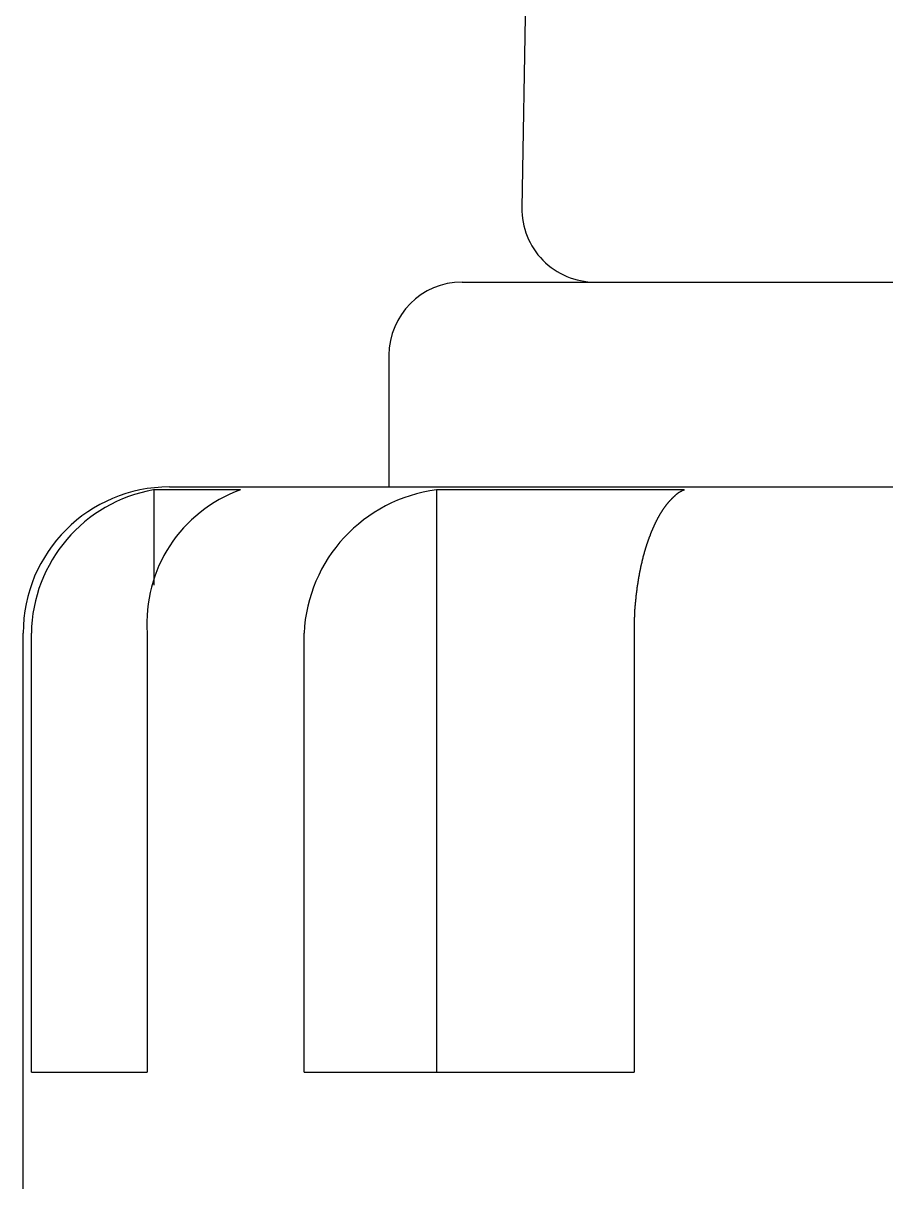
# Model space of a CAD drawing. Extents: x 257 to 467, y 148 to 350.
# Drawn here: x 418.55 to 424.44, y 228.73 to 236.65 of the extents above; entities that cross this region are included whole.
import ezdxf

# ---------------------------------------------------------------- set-up
doc = ezdxf.new("R2010")
doc.units = 0
doc.layers.get('0').update_dxf_attribs({"linetype": 'CONTINUOUS'})

msp = doc.modelspace()

# ---------------------------------------------------------------- linework, layer by layer
at = {"color": 7, "linetype": 'CONTINUOUS'}
for p, q in [((421.981, 236.8548), (421.9553, 235.3859)), ((421.5464, 234.8772), (432.2715, 234.8772)), ((421.0464, 234.3772), (421.0464, 233.4772)), ((419.4384, 233.457), (419.4384, 232.8048)), ((420.0329, 233.457), (419.4384, 233.457)), ((419.5464, 233.4772), (452.5464, 233.4772)), ((421.3723, 233.457), (421.3723, 229.4772)), ((423.0653, 233.457), (421.3723, 233.457)), ((418.5464, 227.9772), (418.5464, 232.4772)), ((418.6025, 229.4772), (418.6025, 232.4772)), ((419.3946, 232.4772), (419.3946, 229.4772)), ((420.4661, 229.4772), (420.4661, 232.4772)), ((422.7218, 232.4772), (422.7218, 229.4772)), ((418.6025, 229.4772), (419.3946, 229.4772)), ((420.4661, 229.4772), (422.7218, 229.4772))]:
    msp.add_line(p, q, dxfattribs=at)
at = {"color": 7}
msp.add_polyline3d([(423.065, 233.457, 0), (423.064, 233.456, 0), (423.062, 233.455, 0), (423.06, 233.455, 0), (423.059, 233.454, 0), (423.057, 233.453, 0), (423.056, 233.452, 0), (423.054, 233.452, 0), (423.052, 233.451, 0), (423.051, 233.45, 0), (423.049, 233.45, 0), (423.047, 233.449, 0), (423.046, 233.448, 0), (423.044, 233.447, 0), (423.043, 233.447, 0), (423.041, 233.446, 0), (423.039, 233.445, 0), (423.038, 233.444, 0), (423.036, 233.443, 0), (423.035, 233.442, 0), (423.033, 233.441, 0), (423.032, 233.441, 0), (423.03, 233.44, 0), (423.029, 233.439, 0), (423.027, 233.438, 0), (423.026, 233.437, 0), (423.024, 233.436, 0), (423.023, 233.435, 0), (423.021, 233.434, 0), (423.02, 233.433, 0), (423.019, 233.431, 0), (423.017, 233.43, 0), (423.016, 233.429, 0), (423.014, 233.428, 0), (423.013, 233.427, 0), (423.012, 233.426, 0), (423.01, 233.425, 0), (423.009, 233.423, 0), (423.008, 233.422, 0), (423.006, 233.421, 0), (423.005, 233.42, 0), (423.004, 233.419, 0), (423.002, 233.418, 0), (423.001, 233.416, 0), (423, 233.415, 0), (422.998, 233.414, 0), (422.997, 233.413, 0), (422.996, 233.412, 0), (422.994, 233.41, 0), (422.993, 233.409, 0), (422.992, 233.408, 0), (422.99, 233.407, 0), (422.989, 233.405, 0), (422.988, 233.404, 0), (422.987, 233.403, 0), (422.985, 233.402, 0), (422.984, 233.4, 0), (422.983, 233.399, 0), (422.982, 233.398, 0), (422.98, 233.397, 0), (422.979, 233.395, 0), (422.978, 233.394, 0), (422.977, 233.393, 0), (422.975, 233.392, 0), (422.974, 233.39, 0), (422.973, 233.389, 0), (422.972, 233.388, 0), (422.97, 233.386, 0), (422.969, 233.385, 0), (422.968, 233.384, 0), (422.967, 233.383, 0), (422.966, 233.381, 0), (422.964, 233.38, 0), (422.963, 233.379, 0), (422.962, 233.377, 0), (422.961, 233.376, 0), (422.96, 233.375, 0), (422.958, 233.373, 0), (422.957, 233.372, 0), (422.956, 233.371, 0), (422.955, 233.369, 0), (422.954, 233.368, 0), (422.953, 233.367, 0), (422.951, 233.365, 0), (422.95, 233.364, 0), (422.949, 233.362, 0), (422.948, 233.361, 0), (422.947, 233.36, 0), (422.946, 233.358, 0), (422.945, 233.357, 0), (422.944, 233.356, 0), (422.942, 233.354, 0), (422.941, 233.353, 0), (422.94, 233.351, 0), (422.939, 233.35, 0), (422.938, 233.349, 0), (422.937, 233.347, 0), (422.936, 233.346, 0), (422.935, 233.344, 0), (422.934, 233.343, 0), (422.933, 233.341, 0), (422.932, 233.34, 0), (422.931, 233.339, 0), (422.93, 233.337, 0), (422.929, 233.336, 0), (422.927, 233.334, 0), (422.926, 233.333, 0), (422.925, 233.331, 0), (422.924, 233.33, 0), (422.923, 233.328, 0), (422.922, 233.327, 0), (422.921, 233.325, 0), (422.92, 233.324, 0), (422.919, 233.323, 0), (422.918, 233.321, 0), (422.917, 233.32, 0), (422.916, 233.318, 0), (422.915, 233.317, 0), (422.914, 233.315, 0), (422.913, 233.314, 0), (422.912, 233.312, 0), (422.911, 233.311, 0), (422.911, 233.309, 0), (422.91, 233.308, 0), (422.909, 233.306, 0), (422.908, 233.305, 0), (422.907, 233.303, 0), (422.906, 233.302, 0), (422.905, 233.3, 0), (422.904, 233.299, 0), (422.903, 233.297, 0), (422.902, 233.296, 0), (422.901, 233.294, 0), (422.9, 233.293, 0), (422.899, 233.291, 0), (422.898, 233.289, 0), (422.897, 233.288, 0), (422.897, 233.286, 0), (422.896, 233.285, 0), (422.895, 233.283, 0), (422.894, 233.282, 0), (422.893, 233.28, 0), (422.892, 233.279, 0), (422.891, 233.277, 0), (422.89, 233.276, 0), (422.889, 233.274, 0), (422.889, 233.272, 0), (422.888, 233.271, 0), (422.887, 233.269, 0), (422.886, 233.268, 0), (422.885, 233.266, 0), (422.884, 233.265, 0), (422.883, 233.263, 0), (422.883, 233.262, 0), (422.882, 233.26, 0), (422.881, 233.258, 0), (422.88, 233.257, 0), (422.879, 233.255, 0), (422.878, 233.254, 0), (422.878, 233.252, 0), (422.877, 233.25, 0), (422.876, 233.249, 0), (422.875, 233.247, 0), (422.874, 233.246, 0), (422.874, 233.244, 0), (422.873, 233.243, 0), (422.872, 233.241, 0), (422.871, 233.239, 0), (422.87, 233.238, 0), (422.87, 233.236, 0), (422.869, 233.235, 0), (422.868, 233.233, 0), (422.867, 233.231, 0), (422.866, 233.23, 0), (422.866, 233.228, 0), (422.865, 233.227, 0), (422.864, 233.225, 0), (422.863, 233.223, 0), (422.863, 233.222, 0), (422.862, 233.22, 0), (422.861, 233.219, 0), (422.86, 233.217, 0), (422.86, 233.215, 0), (422.859, 233.214, 0), (422.858, 233.212, 0), (422.857, 233.21, 0), (422.857, 233.209, 0), (422.856, 233.207, 0), (422.855, 233.206, 0), (422.854, 233.204, 0), (422.854, 233.202, 0), (422.853, 233.201, 0), (422.852, 233.199, 0), (422.852, 233.197, 0), (422.851, 233.196, 0), (422.85, 233.194, 0), (422.849, 233.193, 0), (422.849, 233.191, 0), (422.848, 233.189, 0), (422.847, 233.188, 0), (422.847, 233.186, 0), (422.846, 233.184, 0), (422.845, 233.183, 0), (422.845, 233.181, 0), (422.844, 233.179, 0), (422.843, 233.178, 0), (422.843, 233.176, 0), (422.842, 233.175, 0), (422.841, 233.173, 0), (422.84, 233.171, 0), (422.84, 233.17, 0), (422.839, 233.168, 0), (422.838, 233.166, 0), (422.838, 233.165, 0), (422.837, 233.163, 0), (422.836, 233.161, 0), (422.836, 233.16, 0), (422.835, 233.158, 0), (422.835, 233.156, 0), (422.834, 233.155, 0), (422.833, 233.153, 0), (422.833, 233.151, 0), (422.832, 233.15, 0), (422.831, 233.148, 0), (422.831, 233.146, 0), (422.83, 233.145, 0), (422.829, 233.143, 0), (422.829, 233.141, 0), (422.828, 233.14, 0), (422.827, 233.138, 0), (422.827, 233.136, 0), (422.826, 233.135, 0), (422.826, 233.133, 0), (422.825, 233.131, 0), (422.824, 233.13, 0), (422.824, 233.128, 0), (422.823, 233.126, 0), (422.823, 233.125, 0), (422.822, 233.123, 0), (422.821, 233.121, 0), (422.821, 233.12, 0), (422.82, 233.118, 0), (422.819, 233.116, 0), (422.819, 233.115, 0), (422.818, 233.113, 0), (422.818, 233.111, 0), (422.817, 233.11, 0), (422.817, 233.108, 0), (422.816, 233.106, 0), (422.815, 233.105, 0), (422.815, 233.103, 0), (422.814, 233.101, 0), (422.814, 233.1, 0), (422.813, 233.098, 0), (422.812, 233.096, 0), (422.812, 233.094, 0), (422.811, 233.093, 0), (422.811, 233.091, 0), (422.81, 233.089, 0), (422.81, 233.088, 0), (422.809, 233.086, 0), (422.808, 233.084, 0), (422.808, 233.083, 0), (422.807, 233.081, 0), (422.807, 233.079, 0), (422.806, 233.078, 0), (422.806, 233.076, 0), (422.805, 233.074, 0), (422.805, 233.073, 0), (422.804, 233.071, 0), (422.804, 233.069, 0), (422.803, 233.067, 0), (422.802, 233.066, 0), (422.802, 233.064, 0), (422.801, 233.062, 0), (422.801, 233.061, 0), (422.8, 233.059, 0), (422.8, 233.057, 0), (422.799, 233.056, 0), (422.799, 233.054, 0), (422.798, 233.052, 0), (422.798, 233.05, 0), (422.797, 233.049, 0), (422.797, 233.047, 0), (422.796, 233.045, 0), (422.796, 233.044, 0), (422.795, 233.042, 0), (422.795, 233.04, 0), (422.794, 233.038, 0), (422.794, 233.037, 0), (422.793, 233.035, 0), (422.793, 233.033, 0), (422.792, 233.032, 0), (422.792, 233.03, 0), (422.791, 233.028, 0), (422.791, 233.026, 0), (422.79, 233.025, 0), (422.79, 233.023, 0), (422.789, 233.021, 0), (422.789, 233.02, 0), (422.788, 233.018, 0), (422.788, 233.016, 0), (422.787, 233.014, 0), (422.787, 233.013, 0), (422.787, 233.011, 0), (422.786, 233.009, 0), (422.786, 233.008, 0), (422.785, 233.006, 0), (422.785, 233.004, 0), (422.784, 233.002, 0), (422.784, 233.001, 0), (422.783, 232.999, 0), (422.783, 232.997, 0), (422.782, 232.996, 0), (422.782, 232.994, 0), (422.782, 232.992, 0), (422.781, 232.99, 0), (422.781, 232.989, 0), (422.78, 232.987, 0), (422.78, 232.985, 0), (422.779, 232.983, 0), (422.779, 232.982, 0), (422.779, 232.98, 0), (422.778, 232.978, 0), (422.778, 232.977, 0), (422.777, 232.975, 0), (422.777, 232.973, 0), (422.776, 232.971, 0), (422.776, 232.97, 0), (422.776, 232.968, 0), (422.775, 232.966, 0), (422.775, 232.964, 0), (422.774, 232.963, 0), (422.774, 232.961, 0), (422.774, 232.959, 0), (422.773, 232.957, 0), (422.773, 232.956, 0), (422.772, 232.954, 0), (422.772, 232.952, 0), (422.772, 232.951, 0), (422.771, 232.949, 0), (422.771, 232.947, 0), (422.77, 232.945, 0), (422.77, 232.944, 0), (422.77, 232.942, 0), (422.769, 232.94, 0), (422.769, 232.938, 0), (422.769, 232.937, 0), (422.768, 232.935, 0), (422.768, 232.933, 0), (422.767, 232.931, 0), (422.767, 232.93, 0), (422.767, 232.928, 0), (422.766, 232.926, 0), (422.766, 232.924, 0), (422.766, 232.923, 0), (422.765, 232.921, 0), (422.765, 232.919, 0), (422.764, 232.917, 0), (422.764, 232.916, 0), (422.764, 232.914, 0), (422.763, 232.912, 0), (422.763, 232.911, 0), (422.763, 232.909, 0), (422.762, 232.907, 0), (422.762, 232.905, 0), (422.762, 232.904, 0), (422.761, 232.902, 0), (422.761, 232.9, 0), (422.761, 232.898, 0), (422.76, 232.897, 0), (422.76, 232.895, 0), (422.76, 232.893, 0), (422.759, 232.891, 0), (422.759, 232.89, 0), (422.759, 232.888, 0), (422.758, 232.886, 0), (422.758, 232.884, 0), (422.758, 232.883, 0), (422.757, 232.881, 0), (422.757, 232.879, 0), (422.757, 232.877, 0), (422.756, 232.876, 0), (422.756, 232.874, 0), (422.756, 232.872, 0), (422.755, 232.87, 0), (422.755, 232.869, 0), (422.755, 232.867, 0), (422.754, 232.865, 0), (422.754, 232.863, 0), (422.754, 232.862, 0), (422.753, 232.86, 0), (422.753, 232.858, 0), (422.753, 232.856, 0), (422.753, 232.855, 0), (422.752, 232.853, 0), (422.752, 232.851, 0), (422.752, 232.849, 0), (422.751, 232.848, 0), (422.751, 232.846, 0), (422.751, 232.844, 0), (422.75, 232.842, 0), (422.75, 232.84, 0), (422.75, 232.839, 0), (422.75, 232.837, 0), (422.749, 232.835, 0), (422.749, 232.833, 0), (422.749, 232.832, 0), (422.748, 232.83, 0), (422.748, 232.828, 0), (422.748, 232.826, 0), (422.748, 232.825, 0), (422.747, 232.823, 0), (422.747, 232.821, 0), (422.747, 232.819, 0), (422.747, 232.818, 0), (422.746, 232.816, 0), (422.746, 232.814, 0), (422.746, 232.812, 0), (422.745, 232.811, 0), (422.745, 232.809, 0), (422.745, 232.807, 0), (422.745, 232.805, 0), (422.744, 232.804, 0), (422.744, 232.802, 0), (422.744, 232.8, 0), (422.744, 232.798, 0), (422.743, 232.797, 0), (422.743, 232.795, 0), (422.743, 232.793, 0), (422.743, 232.791, 0), (422.742, 232.789, 0), (422.742, 232.788, 0), (422.742, 232.786, 0), (422.742, 232.784, 0), (422.741, 232.782, 0), (422.741, 232.781, 0), (422.741, 232.779, 0), (422.741, 232.777, 0), (422.74, 232.775, 0), (422.74, 232.774, 0), (422.74, 232.772, 0), (422.74, 232.77, 0), (422.739, 232.768, 0), (422.739, 232.767, 0), (422.739, 232.765, 0), (422.739, 232.763, 0), (422.739, 232.761, 0), (422.738, 232.759, 0), (422.738, 232.758, 0), (422.738, 232.756, 0), (422.738, 232.754, 0), (422.737, 232.752, 0), (422.737, 232.751, 0), (422.737, 232.749, 0), (422.737, 232.747, 0), (422.737, 232.745, 0), (422.736, 232.744, 0), (422.736, 232.742, 0), (422.736, 232.74, 0), (422.736, 232.738, 0), (422.735, 232.737, 0), (422.735, 232.735, 0), (422.735, 232.733, 0), (422.735, 232.731, 0), (422.735, 232.729, 0), (422.734, 232.728, 0), (422.734, 232.726, 0), (422.734, 232.724, 0), (422.734, 232.722, 0), (422.734, 232.721, 0), (422.734, 232.719, 0), (422.733, 232.717, 0), (422.733, 232.715, 0), (422.733, 232.714, 0), (422.733, 232.712, 0), (422.733, 232.71, 0), (422.732, 232.708, 0), (422.732, 232.706, 0), (422.732, 232.705, 0), (422.732, 232.703, 0), (422.732, 232.701, 0), (422.732, 232.699, 0), (422.731, 232.698, 0), (422.731, 232.696, 0), (422.731, 232.694, 0), (422.731, 232.692, 0), (422.731, 232.69, 0), (422.73, 232.689, 0), (422.73, 232.687, 0), (422.73, 232.685, 0), (422.73, 232.683, 0), (422.73, 232.682, 0), (422.73, 232.68, 0), (422.73, 232.678, 0), (422.729, 232.676, 0), (422.729, 232.675, 0), (422.729, 232.673, 0), (422.729, 232.671, 0), (422.729, 232.669, 0), (422.729, 232.667, 0), (422.728, 232.666, 0), (422.728, 232.664, 0), (422.728, 232.662, 0), (422.728, 232.66, 0), (422.728, 232.659, 0), (422.728, 232.657, 0), (422.728, 232.655, 0), (422.728, 232.653, 0), (422.727, 232.651, 0), (422.727, 232.65, 0), (422.727, 232.648, 0), (422.727, 232.646, 0), (422.727, 232.644, 0), (422.727, 232.643, 0), (422.727, 232.641, 0), (422.726, 232.639, 0), (422.726, 232.637, 0), (422.726, 232.635, 0), (422.726, 232.634, 0), (422.726, 232.632, 0), (422.726, 232.63, 0), (422.726, 232.628, 0), (422.726, 232.627, 0), (422.726, 232.625, 0), (422.725, 232.623, 0), (422.725, 232.621, 0), (422.725, 232.619, 0), (422.725, 232.618, 0), (422.725, 232.616, 0), (422.725, 232.614, 0), (422.725, 232.612, 0), (422.725, 232.611, 0), (422.725, 232.609, 0), (422.725, 232.607, 0), (422.724, 232.605, 0), (422.724, 232.603, 0), (422.724, 232.602, 0), (422.724, 232.6, 0), (422.724, 232.598, 0), (422.724, 232.596, 0), (422.724, 232.595, 0), (422.724, 232.593, 0), (422.724, 232.591, 0), (422.724, 232.589, 0), (422.724, 232.587, 0), (422.723, 232.586, 0), (422.723, 232.584, 0), (422.723, 232.582, 0), (422.723, 232.58, 0), (422.723, 232.579, 0), (422.723, 232.577, 0), (422.723, 232.575, 0), (422.723, 232.573, 0), (422.723, 232.571, 0), (422.723, 232.57, 0), (422.723, 232.568, 0), (422.723, 232.566, 0), (422.723, 232.564, 0), (422.722, 232.563, 0), (422.722, 232.561, 0), (422.722, 232.559, 0), (422.722, 232.557, 0), (422.722, 232.555, 0), (422.722, 232.554, 0), (422.722, 232.552, 0), (422.722, 232.55, 0), (422.722, 232.548, 0), (422.722, 232.547, 0), (422.722, 232.545, 0), (422.722, 232.543, 0), (422.722, 232.541, 0), (422.722, 232.539, 0), (422.722, 232.538, 0), (422.722, 232.536, 0), (422.722, 232.534, 0), (422.722, 232.532, 0), (422.722, 232.531, 0), (422.722, 232.529, 0), (422.722, 232.527, 0), (422.722, 232.525, 0), (422.722, 232.523, 0), (422.722, 232.522, 0), (422.722, 232.52, 0), (422.722, 232.518, 0), (422.722, 232.516, 0), (422.722, 232.515, 0), (422.722, 232.513, 0), (422.722, 232.511, 0), (422.722, 232.509, 0), (422.722, 232.507, 0), (422.722, 232.506, 0), (422.722, 232.504, 0), (422.722, 232.502, 0), (422.722, 232.5, 0), (422.722, 232.499, 0), (422.722, 232.497, 0), (422.722, 232.495, 0), (422.722, 232.493, 0), (422.722, 232.491, 0), (422.722, 232.49, 0), (422.722, 232.488, 0), (422.722, 232.486, 0), (422.722, 232.484, 0), (422.722, 232.482, 0), (422.722, 232.481, 0), (422.722, 232.479, 0), (422.722, 232.477, 0)], dxfattribs=at)
at = {"color": 7, "linetype": 'CONTINUOUS'}
for centre, radius, start, end in [((422.4552, 235.3772), 0.5, 179, 270), ((421.5464, 234.3772), 0.5, 90, 180), ((419.5464, 232.4772), 1, 90, 180), ((419.6124, 232.4621), 1.01, 99.9212, 179.14442), ((420.3569, 232.5481), 0.9649, 109.62137, 184.21401), ((421.5043, 232.4259), 1.0395, 97.29713, 177.17422)]:
    msp.add_arc(centre, radius, start, end, dxfattribs=at)

doc.saveas('drawing.dxf')
